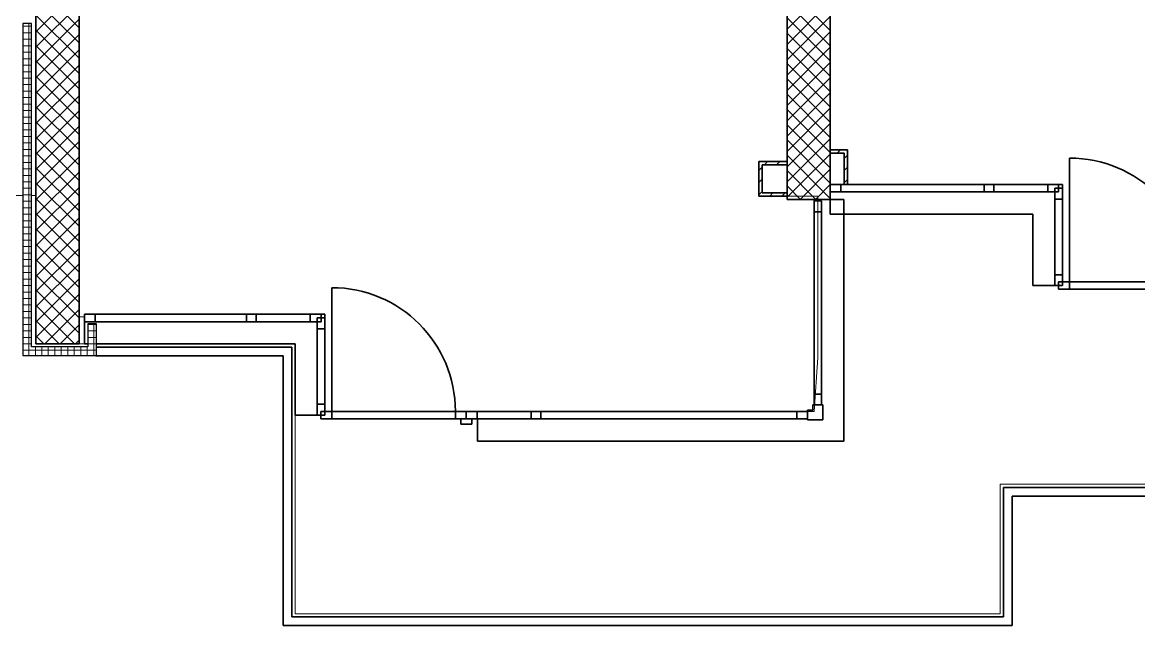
# Model space of a CAD drawing. Header units: centimetres. Extents: x -63 to 12757, y -227 to 7527.
# Drawn here: x 8868 to 9902, y 3381 to 3940 of the extents above; entities that cross this region are included whole.
import ezdxf

# ---------------------------------------------------------------- set-up
doc = ezdxf.new("R2010")
doc.units = ezdxf.units.CM
for name, color, linetype, lineweight in [('A----___H_HATCH', 252, 'Continuous', 9), ('A----___M_0', 7, 'Continuous', 9), ('A_E--___E_WAENDE', 7, 'Continuous', 35), ('A_E0-___E_DECKEN', 7, 'Continuous', 9), ('A_M1-___E_TRENNWAENDE', 7, 'Continuous', 25), ('A_Z20___E_RAUM', 255, 'Continuous', 9)]:
    doc.layers.add(name, color=color, linetype=linetype, lineweight=lineweight)
pattern_1 = [(45, (0, 0), (-7.071068, 7.071068), []), (135, (0, 0), (-7.071068, -7.071068), [])]
pattern_2 = [(45, (0, 0), (-5.656854, 5.656854), [])]
pattern_3 = [(90, (0, 0), (-6, 4e-16), []), (180, (0, 0), (-7e-16, -6), [])]

# ---------------------------------------------------------------- blocks, each defined once
blk = doc.blocks.new('_Tür 1-flg - Rahmen - Unterlicht - _Tür 1-flg - Rahmen 10_10_30 - U 224cm-1390386-033O')
at = {"layer": 'A_E--___E_WAENDE'}
for p, q in [((-57.25, 3.5), (-57.25, 118)), ((-57.25, 3.5), (-67.25, 3.5)), ((-67.25, 3.5), (-67.25, -3.5)), ((-57.25, -3.5), (-57.25, 3.5)), ((-57.25, 3.5), (-57.25, -3.5)), ((-57.25, 3.5), (57.25, 3.5)), ((67.25, 3.5), (57.25, 3.5)), ((57.25, 3.5), (57.25, -3.5)), ((57.25, -3.5), (57.25, 3.5)), ((67.25, -3.5), (67.25, 3.5)), ((-67.25, -3.5), (-57.25, -3.5)), ((57.25, -3.5), (-57.25, -3.5)), ((57.25, -3.5), (67.25, -3.5))]:
    blk.add_line(p, q, dxfattribs=at)
blk.add_arc((-57.25, 3.5), 114.5, 0, 90, dxfattribs=at)
blk = doc.blocks.new('_Flügel 2-flg - Unterlicht - Rahmen 10cm - Unterlicht 151cm-1390391-033O')
at = {"layer": 'A_E--___E_WAENDE'}
for p, q in [((-99.503, 3.5), (-109.503, 3.5)), ((-109.503, 3.5), (-109.503, -3.5)), ((-99.503, -3.5), (-99.503, 3.5)), ((-99.503, 3.5), (-49.503, 3.5)), ((-99.503, 3.5), (-99.503, -3.5)), ((-40.503, 3.5), (-49.503, 3.5)), ((-49.503, 3.5), (-49.503, -3.5)), ((-49.503, -3.5), (-49.503, 3.5)), ((-40.503, -3.5), (-40.503, 3.5)), ((-40.503, 3.5), (99.503, 3.5)), ((-40.503, 3.5), (-40.503, -3.5)), ((109.503, 3.5), (99.503, 3.5)), ((99.503, 3.5), (99.503, -3.5)), ((99.503, 3.5), (99.503, -3.5)), ((109.503, -3.5), (109.503, 3.5)), ((-109.503, -3.5), (-99.503, -3.5)), ((-49.503, -3.5), (-99.503, -3.5)), ((-49.503, -3.5), (-40.503, -3.5)), ((99.503, -3.5), (-40.503, -3.5)), ((99.503, -3.5), (109.503, -3.5))]:
    blk.add_line(p, q, dxfattribs=at)
blk = doc.blocks.new('_Flügel 1-flg - Unterlicht - Rahmen 10cm - Höhe U 151cm-1390378-033O')
at = {"layer": 'A_E--___E_WAENDE'}
for p, q in [((-35, 3.5), (-45, 3.5)), ((-45, 3.5), (-45, -3.5)), ((-35, -3.5), (-35, 3.5)), ((-35, 3.5), (-35, -3.5)), ((-35, 3.5), (35, 3.5)), ((45, 3.5), (35, 3.5)), ((35, 3.5), (35, -3.5)), ((35, 3.5), (35, -3.5)), ((45, -3.5), (45, 3.5)), ((-45, -3.5), (-35, -3.5)), ((35, -3.5), (-35, -3.5)), ((35, -3.5), (45, -3.5))]:
    blk.add_line(p, q, dxfattribs=at)
blk = doc.blocks.new('_Flügel 1-flg - Unterlicht - Rahmen 10cm - Höhe U 151cm-1396269-033O')
at = {"layer": 'A_E--___E_WAENDE'}
for p, q in [((-84.39, 3.5), (-94.39, 3.5)), ((-94.39, 3.5), (-94.39, -3.5)), ((-84.39, -3.5), (-84.39, 3.5)), ((-84.39, 3.5), (-84.39, -3.5)), ((-84.39, 3.5), (84.39, 3.5)), ((94.39, 3.5), (84.39, 3.5)), ((84.39, 3.5), (84.39, -3.5)), ((84.39, 3.5), (84.39, -3.5)), ((94.39, -3.5), (94.39, 3.5)), ((-94.39, -3.5), (-84.39, -3.5)), ((84.39, -3.5), (-84.39, -3.5)), ((84.39, -3.5), (94.39, -3.5))]:
    blk.add_line(p, q, dxfattribs=at)
blk = doc.blocks.new('_Flügel 2-flg - Unterlicht - Rahmen 10cm - Unterlicht 151cm-1392969-033O')
at = {"layer": 'A_E--___E_WAENDE'}
for p, q in [((-95.753, 3.5), (-105.753, 3.5)), ((-105.753, 3.5), (-105.753, -3.5)), ((-95.753, -3.5), (-95.753, 3.5)), ((-95.753, 3.5), (-45.753, 3.5)), ((-95.753, 3.5), (-95.753, -3.5)), ((-36.753, 3.5), (-45.753, 3.5)), ((-45.753, 3.5), (-45.753, -3.5)), ((-45.753, -3.5), (-45.753, 3.5)), ((-36.753, -3.5), (-36.753, 3.5)), ((-36.753, 3.5), (95.753, 3.5)), ((-36.753, 3.5), (-36.753, -3.5)), ((105.753, 3.5), (95.753, 3.5)), ((95.753, 3.5), (95.753, -3.5)), ((95.753, 3.5), (95.753, -3.5)), ((105.753, -3.5), (105.753, 3.5)), ((-105.753, -3.5), (-95.753, -3.5)), ((-45.753, -3.5), (-95.753, -3.5)), ((-45.753, -3.5), (-36.753, -3.5)), ((95.753, -3.5), (-36.753, -3.5)), ((95.753, -3.5), (105.753, -3.5))]:
    blk.add_line(p, q, dxfattribs=at)
blk = doc.blocks.new('_Flügel 1-flg - Unterlicht - Rahmen 10cm - Höhe U 151cm-1390381-033O')
at = {"layer": 'A_E--___E_WAENDE'}
for p, q in [((-35.015, 3.5), (-45.015, 3.5)), ((-45.015, 3.5), (-45.015, -3.5)), ((-35.015, -3.5), (-35.015, 3.5)), ((-35.015, 3.5), (-35.015, -3.5)), ((-35.015, 3.5), (35.015, 3.5)), ((45.015, 3.5), (35.015, 3.5)), ((35.015, 3.5), (35.015, -3.5)), ((35.015, 3.5), (35.015, -3.5)), ((45.015, -3.5), (45.015, 3.5)), ((-45.015, -3.5), (-35.015, -3.5)), ((35.015, -3.5), (-35.015, -3.5)), ((35.015, -3.5), (45.015, -3.5))]:
    blk.add_line(p, q, dxfattribs=at)
blk = doc.blocks.new('_Flügel 2-flg - Unterlicht - Rahmen 10cm - Unterlicht 151cm-1390434-033O')
at = {"layer": 'A_E--___E_WAENDE'}
for p, q in [((-148, 3.5), (-158, 3.5)), ((-158, 3.5), (-158, -3.5)), ((-148, -3.5), (-148, 3.5)), ((-148, 3.5), (-148, -3.5)), ((-148, 3.5), (-98, 3.5)), ((-89, 3.5), (-98, 3.5)), ((-98, 3.5), (-98, -3.5)), ((-98, -3.5), (-98, 3.5)), ((-89, -3.5), (-89, 3.5)), ((-89, 3.5), (-89, -3.5)), ((-89, 3.5), (148, 3.5)), ((158, 3.5), (148, 3.5)), ((148, 3.5), (148, -3.5)), ((148, 3.5), (148, -3.5)), ((158, -3.5), (158, 3.5)), ((-158, -3.5), (-148, -3.5)), ((-98, -3.5), (-148, -3.5)), ((-98, -3.5), (-89, -3.5)), ((148, -3.5), (-89, -3.5)), ((148, -3.5), (158, -3.5))]:
    blk.add_line(p, q, dxfattribs=at)
blk = doc.blocks.new('Linker Eckpfosten - L 12 x 12-1387820-033O')
at = {"layer": 'A_E--___E_WAENDE'}
for p, q in [((-9.5, -4.5), (-9.5, 4.5)), ((-9.5, 4.5), (4.5, 4.5)), ((4.5, 4.5), (4.5, -9.5)), ((-4.5, -4.5), (-9.5, -4.5)), ((-4.5, -9.5), (-4.5, -4.5)), ((4.5, -9.5), (-4.5, -9.5))]:
    blk.add_line(p, q, dxfattribs=at)
blk = doc.blocks.new('Rechteckiger Pfosten - Deckpfosten 5 x 10-1387818-033O')
at = {"layer": 'A_E--___E_WAENDE'}
for p, q in [((-5, 8.5), (5, 8.5)), ((-5, 3.5), (-5, 8.5)), ((5, 3.5), (-5, 3.5)), ((5, 8.5), (5, 3.5))]:
    blk.add_line(p, q, dxfattribs=at)

msp = doc.modelspace()

# ---------------------------------------------------------------- hatches: boundary and pattern name
at = {"layer": 'A----___H_HATCH'}
h = msp.add_hatch(dxfattribs=at)
h.set_pattern_fill('FP_2', color=256, style=0, pattern_type=2)
h.set_pattern_definition(pattern_1)
h.paths.add_polyline_path([(9576, 3775.8), (9616, 3775.8), (9616, 4482.7), (9576, 4482.7), (9576, 3778.7)], flags=0)
h = msp.add_hatch(dxfattribs=at)
h.set_pattern_fill('FP_2', color=256, style=0, pattern_type=2)
h.set_pattern_definition(pattern_1)
h.paths.add_polyline_path([(8920.5, 3642.1), (8920.5, 3980.7), (8880.5, 3980.7), (8880.5, 3642.1)], flags=0)
h = msp.add_hatch(dxfattribs=at)
h.set_pattern_fill('FP_1', color=256, style=0, pattern_type=2)
h.set_pattern_definition(pattern_3)
h.paths.add_polyline_path([(8876.5, 3631.1), (8876.5, 3938.7), (8868.5, 3938.7), (8868.5, 3631.1)], flags=0)
h = msp.add_hatch(dxfattribs=at)
h.set_pattern_fill('FP_18', color=256, style=0, pattern_type=2)
h.set_pattern_definition(pattern_2)
h.paths.add_polyline_path([(9629, 3818.6), (9632, 3818.6), (9632, 3821.6), (9616, 3821.6), (9616, 3818.6)], flags=0)
h = msp.add_hatch(dxfattribs=at)
h.set_pattern_fill('FP_18', color=256, style=0, pattern_type=2)
h.set_pattern_definition(pattern_2)
h.paths.add_polyline_path([(9632, 3789.6), (9632, 3818.6), (9629, 3818.6), (9629, 3789.6)], flags=0)
h = msp.add_hatch(dxfattribs=at)
h.set_pattern_fill('FP_18', color=256, style=0, pattern_type=2)
h.set_pattern_definition(pattern_2)
h.paths.add_polyline_path([(9576, 3807.7), (9576, 3810.7), (9550, 3810.7), (9550, 3807.7), (9553, 3807.7)], flags=0)
h = msp.add_hatch(dxfattribs=at)
h.set_pattern_fill('FP_18', color=256, style=0, pattern_type=2)
h.set_pattern_definition(pattern_2)
h.paths.add_polyline_path([(9553, 3778.7), (9553, 3807.7), (9550, 3807.7), (9550, 3778.7)], flags=0)
h = msp.add_hatch(dxfattribs=at)
h.set_pattern_fill('FP_18', color=256, style=0, pattern_type=2)
h.set_pattern_definition(pattern_2)
h.paths.add_polyline_path([(9576, 3778.7), (9576, 3781.7), (9553, 3781.7), (9553, 3778.7)], flags=0)
h = msp.add_hatch(dxfattribs=at)
h.set_pattern_fill('FP_1', color=256, style=0, pattern_type=2)
h.set_pattern_definition(pattern_3)
h.paths.add_polyline_path([(8936.5, 3639.1), (8936.5, 3660.6), (8928.5, 3660.6), (8928.5, 3639.1)], flags=0)
h = msp.add_hatch(dxfattribs=at)
h.set_pattern_fill('FP_1', color=256, style=0, pattern_type=2)
h.set_pattern_definition(pattern_3)
h.paths.add_polyline_path([(8936.5, 3631.1), (8936.5, 3639.1), (8876.5, 3639.1), (8876.5, 3631.1)], flags=0)

# ---------------------------------------------------------------- linework, layer by layer
at = {"layer": 'A----___M_0'}
msp.add_line((8920.5, 3667), (8925.5, 3667), dxfattribs=at)
at = {"layer": 'A_E--___E_WAENDE'}
for p, q in [((9616, 3821.6), (9616, 4482.7)), ((9576, 4425.2), (9576, 3810.7)), ((8880.5, 3980.7), (8880.5, 3642.1)), ((8920.5, 3642.1), (8920.5, 3980.7)), ((9632, 3821.6), (9616, 3821.6)), ((9616, 3821.6), (9616, 3818.6)), ((9616, 3775.8), (9616, 3818.6)), ((9616, 3818.6), (9629, 3818.6)), ((9629, 3818.6), (9629, 3789.6)), ((9632, 3818.6), (9632, 3821.6)), ((9632, 3789.6), (9632, 3818.6)), ((9576, 3810.7), (9550, 3810.7)), ((9550, 3810.7), (9550, 3807.7)), ((9550, 3807.7), (9550, 3778.7)), ((9553, 3807.7), (9576, 3807.7)), ((9553, 3781.7), (9553, 3807.7)), ((9576, 3807.7), (9576, 3810.7)), ((9576, 3807.7), (9576, 3781.7)), ((9616, 3789.6), (9831, 3789.6)), ((9616, 3789.6), (9616, 3762.1)), ((9629, 3789.6), (9632, 3789.6)), ((9831, 3762.1), (9831, 3789.6)), ((9550, 3778.7), (9553, 3778.7)), ((9576, 3781.7), (9553, 3781.7)), ((9553, 3778.7), (9576, 3778.7)), ((9576, 3778.7), (9576, 3781.7)), ((9576, 3778.7), (9576, 3775.8)), ((9576, 3775.8), (9616, 3775.8)), ((9601, 3585.5), (9601, 3775.8)), ((9601, 3775.8), (9628.5, 3775.8)), ((9628.5, 3775.8), (9628.5, 3552)), ((9803.5, 3762.1), (9616, 3762.1)), ((9803.5, 3696), (9803.5, 3762.1)), ((9831, 3762.1), (9831, 3699.5)), ((9827.5, 3696), (9803.5, 3696)), ((8925.5, 3669.5), (9120.5, 3669.5)), ((8925.5, 3669.5), (8925.5, 3642)), ((9148, 3669.5), (9120.5, 3669.5)), ((9148, 3669.5), (9148, 3579.5)), ((8880.5, 3642.1), (8920.5, 3642.1)), ((8928.5, 3642), (8925.5, 3642)), ((9120.5, 3642), (8936.5, 3642)), ((8936.5, 3639), (9109.5, 3639)), ((9117.5, 3639), (9109.5, 3639)), ((9117.5, 3639), (9117.5, 3389.1)), ((9120.5, 3576), (9120.5, 3642)), ((9109.5, 3631), (8935.9, 3631)), ((9109.5, 3389.1), (9109.5, 3631)), ((9289.5, 3579.5), (9595, 3579.5)), ((9144.5, 3576), (9120.5, 3576)), ((9289.5, 3572.5), (9289.5, 3552)), ((9601, 3552), (9289.5, 3552)), ((9601, 3552), (9628.5, 3552)), ((9776.5, 3509.1), (10672.5, 3509.1)), ((9776.5, 3509.1), (9776.5, 3501.1)), ((9776.5, 3389.1), (9776.5, 3501.1)), ((10672.5, 3501.1), (9784.5, 3501.1)), ((9784.5, 3501.1), (9784.5, 3381.1)), ((9109.5, 3389.1), (9109.5, 3381.1)), ((9776.5, 3381.1), (9109.5, 3381.1)), ((9117.5, 3389.1), (9776.5, 3389.1)), ((9776.5, 3381.1), (9784.5, 3381.1))]:
    msp.add_line(p, q, dxfattribs=at)
at = {"layer": 'A_E0-___E_DECKEN'}
for p, q in [((8231.8, 3779.5), (8868.5, 3779.5)), ((8876.5, 3779.5), (8880.5, 3779.5)), ((8880.5, 3779.5), (8880.5, 3642.1)), ((8880.5, 3642.1), (8925.5, 3642.1)), ((9120.5, 3642), (9120.5, 3392.1)), ((9773.5, 3392.1), (9773.5, 3512.1)), ((9773.5, 3512.1), (10669.5, 3512.1)), ((9120.5, 3392.1), (9773.5, 3392.1))]:
    msp.add_line(p, q, dxfattribs=at)
at = {"layer": 'A_M1-___E_TRENNWAENDE'}
for p, q in [((8868.5, 3938.7), (8868.5, 3631.1)), ((8876.5, 3938.7), (8868.5, 3938.7)), ((8876.5, 3639.1), (8876.5, 3938.7)), ((8936.5, 3660.6), (8928.5, 3660.6)), ((8928.5, 3660.6), (8928.5, 3639.1)), ((8936.5, 3639.1), (8936.5, 3660.6)), ((8928.5, 3639.1), (8876.5, 3639.1)), ((8936.5, 3631.1), (8936.5, 3639.1)), ((8868.5, 3631.1), (8876.5, 3631.1)), ((8876.5, 3631.1), (8936.5, 3631.1))]:
    msp.add_line(p, q, dxfattribs=at)
at = {"layer": 'A_Z20___E_RAUM', "flags": 128}
for points in [[(10042.5, 4900.7), (9885.5, 4900.7), (9885.5, 4892.7), (9857.5, 4892.7), (9857.5, 4887.5), (9857.5, 4637.7), (9778.5, 4637.7), (9778.5, 4538.2), (9748.5, 4538.2), (9748.5, 4484.7), (9616, 4484.7), (9616, 4427.7), (9616, 3821.6), (9632, 3821.6), (9632, 3789.6), (9831, 3789.6), (9831, 3699.5), (10284, 3699.5)], [(8920.5, 3947.6), (8920.5, 3667), (8925.5, 3667), (8925.5, 3669.5), (9148, 3669.5), (9148, 3579.5), (9601, 3579.5), (9604.5, 3629.5), (9604.5, 3778.7), (9550, 3778.7), (9550, 3810.7), (9576, 3810.7), (9576, 3820.1), (9576, 4425.2)]]:
    msp.add_lwpolyline(points, dxfattribs=at)

# ---------------------------------------------------------------- block references
at = {"layer": 'A_E--___E_WAENDE'}
for name, p in [('_Tür 1-flg - Rahmen - Unterlicht - _Tür 1-flg - Rahmen 10_10_30 - U 224cm-1390386-033O', (9894.7, 3696)), ('_Tür 1-flg - Rahmen - Unterlicht - _Tür 1-flg - Rahmen 10_10_30 - U 224cm-1390386-033O', (9211.7, 3576)), ('_Flügel 2-flg - Unterlicht - Rahmen 10cm - Unterlicht 151cm-1390434-033O', (9437, 3576))]:
    msp.add_blockref(name, p, dxfattribs=at)
for name, p, rotation in [('_Flügel 2-flg - Unterlicht - Rahmen 10cm - Unterlicht 151cm-1392969-033O', (9721.7, 3786.1), 180), ('_Flügel 1-flg - Unterlicht - Rahmen 10cm - Höhe U 151cm-1390381-033O', (9827.5, 3741), 270), ('_Flügel 1-flg - Unterlicht - Rahmen 10cm - Höhe U 151cm-1396269-033O', (9604.5, 3679.9), 90), ('_Flügel 2-flg - Unterlicht - Rahmen 10cm - Unterlicht 151cm-1390391-033O', (9035, 3666), 180), ('_Flügel 1-flg - Unterlicht - Rahmen 10cm - Höhe U 151cm-1390378-033O', (9144.5, 3621), 270)]:
    msp.add_blockref(name, p, dxfattribs=dict(at, rotation=rotation))
at = {"layer": 'A_E--___E_WAENDE', "extrusion": (0, 0, -1), "rotation": 180}
for name, p in [('Linker Eckpfosten - L 12 x 12-1387820-033O', (-9604.5, 3576)), ('Rechteckiger Pfosten - Deckpfosten 5 x 10-1387818-033O', (-9279, 3576))]:
    msp.add_blockref(name, p, dxfattribs=at)

doc.saveas('drawing.dxf')
